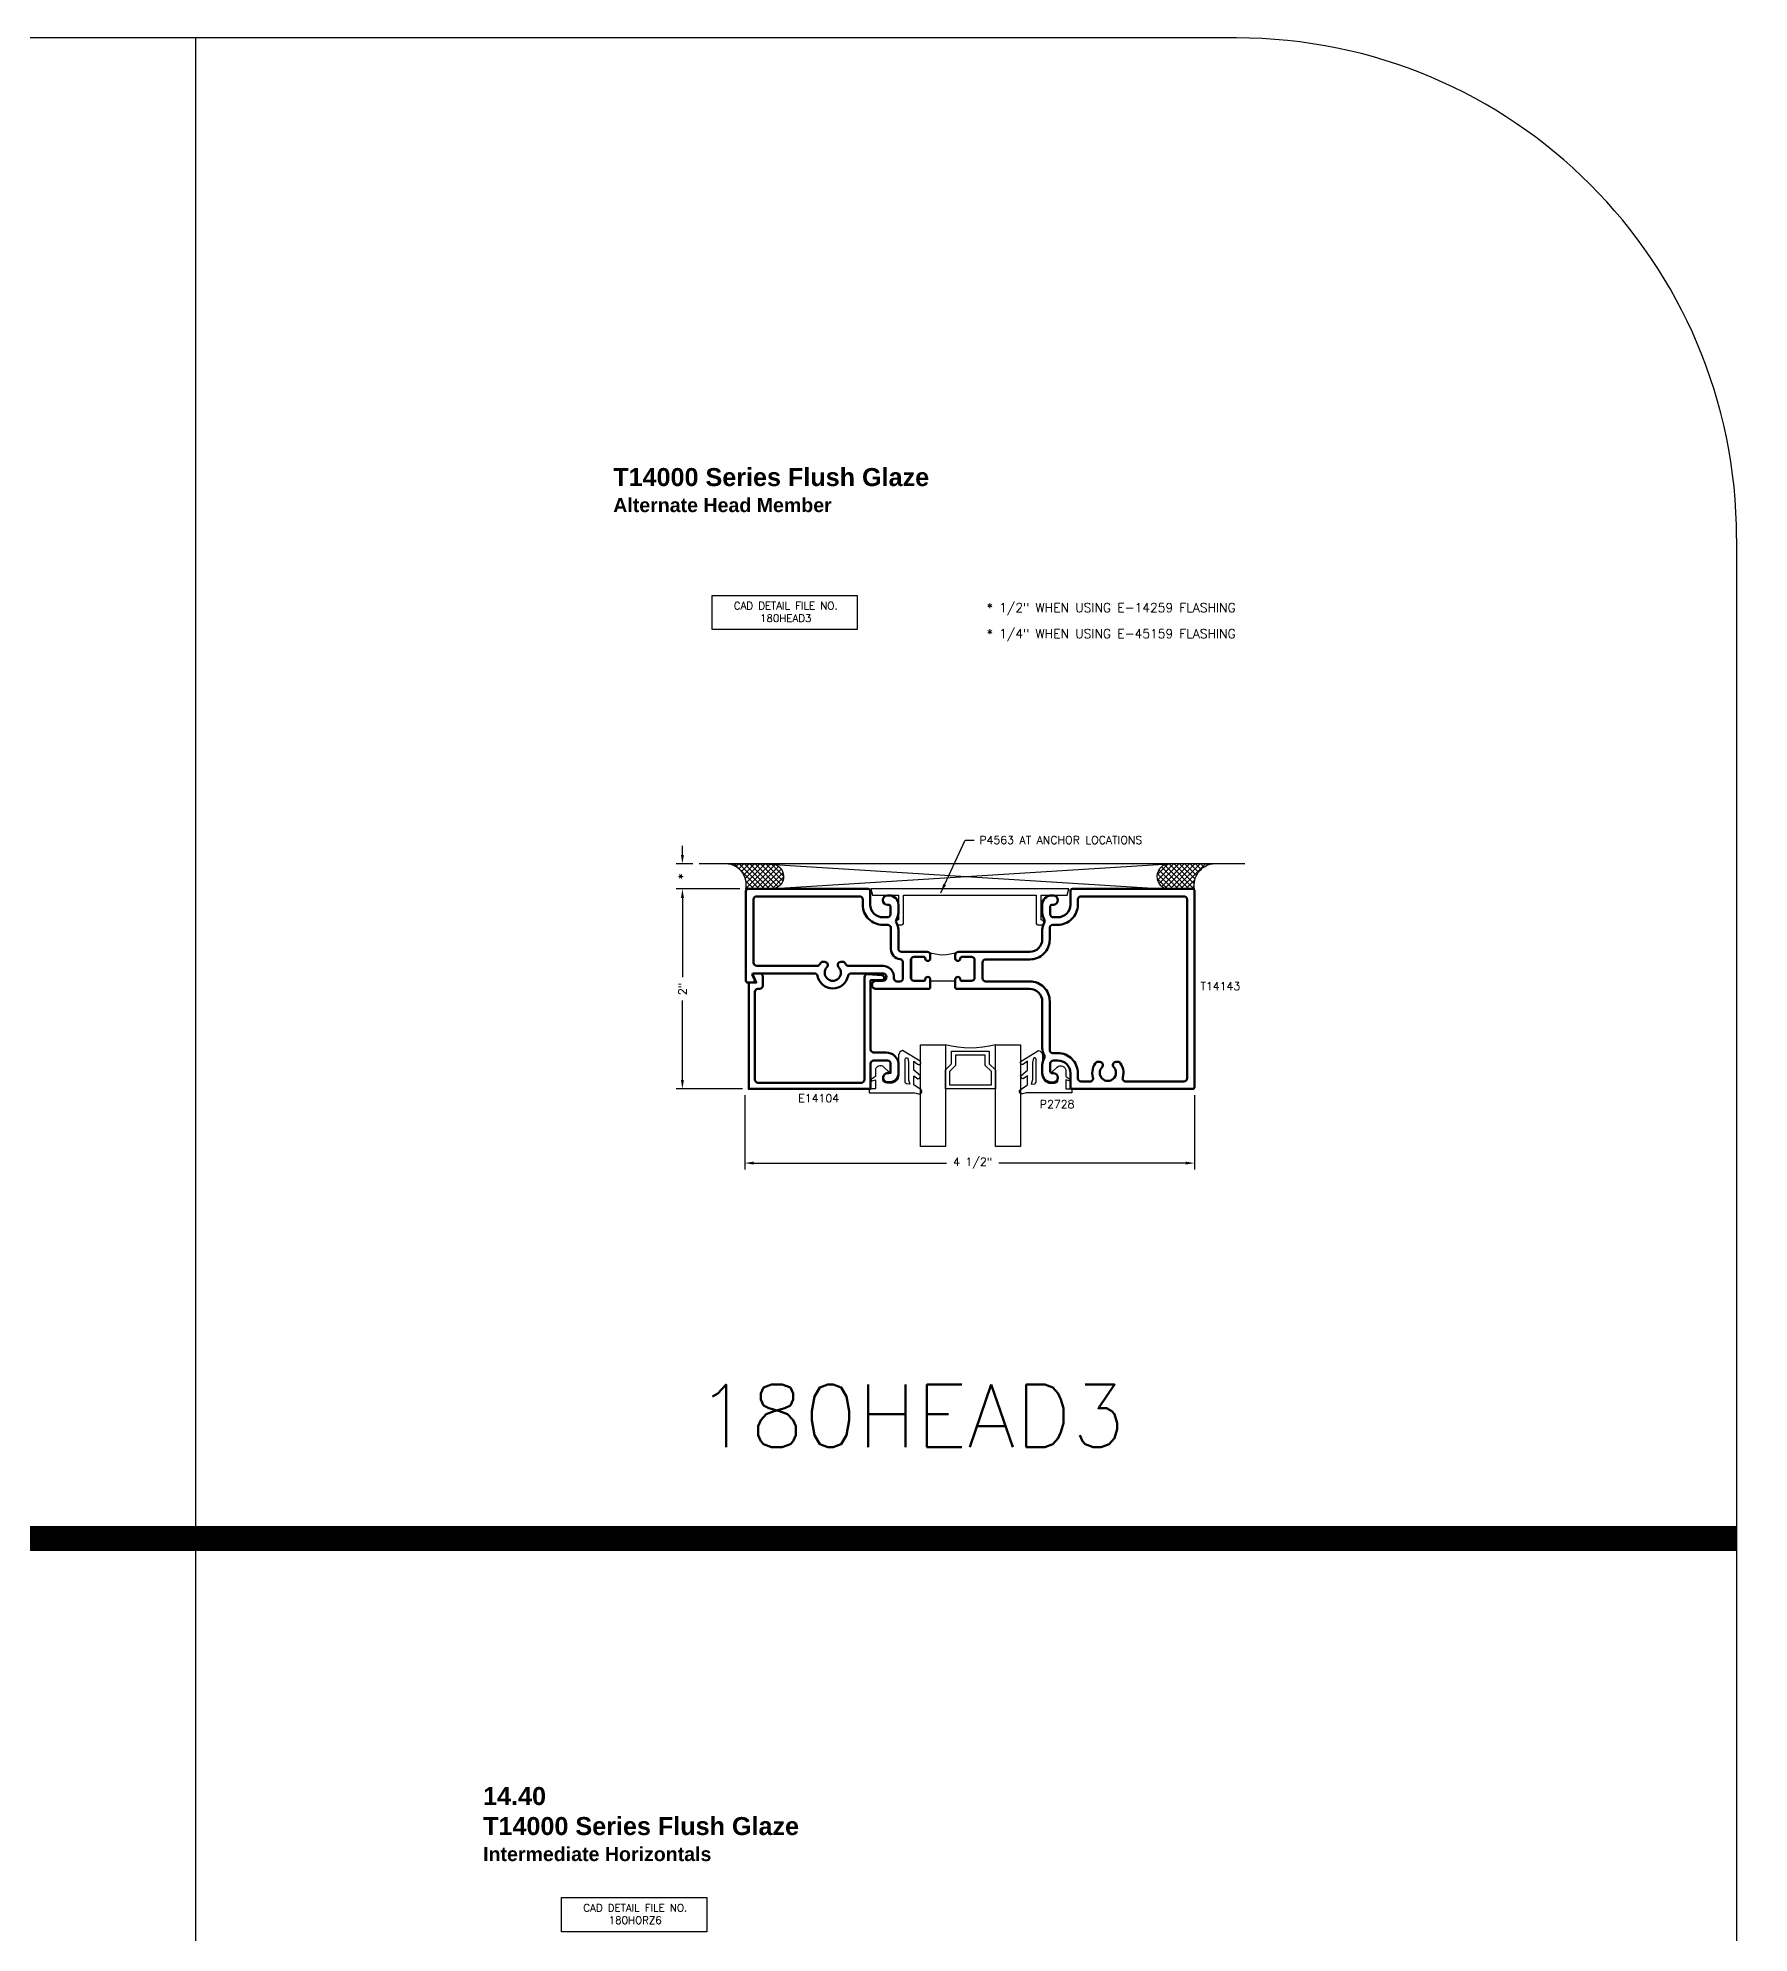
# Model space of a CAD drawing. Extents: x 0 to 139, y -15 to 75.
# Drawn here: x 121.93 to 139.03, y 55.94 to 74.88 of the extents above; entities that cross this region are included whole.
import ezdxf

# ---------------------------------------------------------------- set-up
doc = ezdxf.new("R2010")
doc.units = 0
doc.header["$MEASUREMENT"] = 0
doc.header["$PDMODE"] = 3
doc.layers.get('DEFPOINTS').update_dxf_attribs({"linetype": 'CONTINUOUS'})
for name, color, linetype in [('R-ANNO-DIMS', 3, 'CONTINUOUS'), ('R-ANNO-TEXT', 6, 'CONTINUOUS'), ('R-Det1', 4, 'CONTINUOUS'), ('R-Det2', 2, 'CONTINUOUS'), ('R-DET3', 5, 'CONTINUOUS'), ('R-OTLN', 1, 'CONTINUOUS'), ('R-PAT1', 5, 'CONTINUOUS'), ('TITLE', 7, 'CONTINUOUS')]:
    doc.layers.add(name, color=color, linetype=linetype)
doc.styles.get("Standard").update_dxf_attribs({"font": 'simplex'})
doc.dimstyles.new('1X', dxfattribs={"dimtxt": 0.08, "dimasz": 0.09, "dimexe": 0.0625, "dimexo": 0.0625, "dimgap": 0.062, "dimtad": 0, "dimdec": 5, "dimzin": 4, "dimdsep": 46, "dimlunit": 5, "dimtxsty": 'Standard', "dimcen": 0, "dimclrd": 256, "dimclre": 256, "dimclrt": 256, "dimadec": 0, "dimazin": 1, "dimtfac": 1, "dimtdec": 5, "dimtofl": 0, "dimtmove": 0, "dimatfit": 3, "dimfxl": 0, "dimfrac": 2, "dimtolj": 1, "dimtzin": 4, "dimarcsym": 0})
pattern_1 = [(45, (126.94574, 60.288745), (-0.0265165, 0.0265165), []), (135, (126.94574, 60.288745), (-0.0265165, -0.0265165), [])]

# ---------------------------------------------------------------- blocks, each defined once
blk = doc.blocks.new('*D13')
at = {"layer": 'DEFPOINTS', "color": 0}
for p in [(128.992, 64.374), (133.489, 64.373), (133.489, 63.632)]:
    blk.add_point(p, dxfattribs=at)
at = {"layer": 'R-ANNO-DIMS', "lineweight": -2}
for p, q in [((128.992, 64.311), (128.992, 63.569)), ((133.489, 64.311), (133.489, 63.569)), ((129.082, 63.632), (131.009, 63.632)), ((133.399, 63.632), (131.533, 63.632))]:
    blk.add_line(p, q, dxfattribs=at)
at = {"layer": 'R-ANNO-DIMS'}
for points in [[(129.082, 63.647), (129.082, 63.617), (128.992, 63.632)], [(133.399, 63.647), (133.399, 63.617), (133.489, 63.632)]]:
    blk.add_solid(points, dxfattribs=at)
at = {"layer": 'R-ANNO-DIMS', "insert": (131.271, 63.632), "char_height": 0.08, "attachment_point": 5}
blk.add_mtext('\\A1;4 1/2"', dxfattribs=at)
blk = doc.blocks.new('*D14')
at = {"layer": 'DEFPOINTS', "color": 0}
for p in [(128.369, 66.373), (129.004, 66.373), (129.033, 64.374)]:
    blk.add_point(p, dxfattribs=at)
at = {"layer": 'R-ANNO-DIMS', "lineweight": -2}
for p, q in [((128.942, 66.373), (128.306, 66.373)), ((128.369, 66.283), (128.369, 65.489)), ((128.369, 64.464), (128.369, 65.258)), ((128.97, 64.374), (128.306, 64.374))]:
    blk.add_line(p, q, dxfattribs=at)
at = {"layer": 'R-ANNO-DIMS'}
for points in [[(128.354, 66.283), (128.384, 66.283), (128.369, 66.373)], [(128.354, 64.464), (128.384, 64.464), (128.369, 64.374)]]:
    blk.add_solid(points, dxfattribs=at)
at = {"layer": 'R-ANNO-DIMS', "insert": (128.369, 65.373), "char_height": 0.08, "attachment_point": 5, "rotation": 90}
blk.add_mtext('\\A1;2"', dxfattribs=at)
blk = doc.blocks.new('*D15')
at = {"layer": 'DEFPOINTS', "color": 0}
for p in [(128.535, 66.623), (128.369, 66.373), (129.004, 66.373)]:
    blk.add_point(p, dxfattribs=at)
at = {"layer": 'R-ANNO-DIMS', "lineweight": -2}
for p, q in [((128.369, 66.713), (128.369, 66.803)), ((128.473, 66.623), (128.306, 66.623)), ((128.942, 66.373), (128.306, 66.373)), ((128.369, 66.283), (128.369, 66.193))]:
    blk.add_line(p, q, dxfattribs=at)
at = {"layer": 'R-ANNO-DIMS'}
for points in [[(128.354, 66.713), (128.384, 66.713), (128.369, 66.623)], [(128.354, 66.283), (128.384, 66.283), (128.369, 66.373)]]:
    blk.add_solid(points, dxfattribs=at)
at = {"layer": 'R-ANNO-DIMS', "insert": (128.369, 66.498), "char_height": 0.08, "attachment_point": 5, "rotation": 90}
blk.add_mtext('\\A1;*', dxfattribs=at)
blk = doc.blocks.new('P2728 gasket')
at = {"layer": 'R-Det2'}
blk.add_lwpolyline([(86.461, 33.362), (86.567, 33.537, 0.301952), (86.52, 33.577), (86.32, 33.577, -0.414214), (86.24, 33.657), (86.24, 33.695, -0.388879), (86.276, 33.735), (86.292, 33.736, -0.440011), (86.336, 33.696), (86.336, 33.682, 0.668179), (86.353, 33.675), (86.401, 33.724, 0.668179), (86.366, 33.809), (86.307, 33.809), (86.279, 33.849, 0.836323), (86.264, 33.842), (86.273, 33.809), (86.189, 33.809, -0.414214), (86.183, 33.815), (86.183, 33.865, 0.414214), (86.177, 33.871), (86.149, 33.871, 0.414214), (86.143, 33.865), (86.143, 33.427, -0.083245), (86.135, 33.378), (86.135, 33.378)], format="xyb", dxfattribs=at)
for points in [[(86.174, 33.352), (86.223, 33.426), (86.314, 33.426), (86.283, 33.384)], [(86.313, 33.359), (86.371, 33.426), (86.462, 33.426), (86.431, 33.388)]]:
    blk.add_lwpolyline(points, dxfattribs=at)
at = {"layer": 'R-Det2', "lineweight": 25}
blk.add_lwpolyline([(86.235, 33.499, -0.372312), (86.249, 33.512), (86.48, 33.512, -0.668179), (86.49, 33.486), (86.448, 33.478), (86.274, 33.478), (86.23, 33.465)], format="xyb", close=True, dxfattribs=at)
at = {"layer": 'R-Det2', "ltscale": 0.1}
for centre, radius, start, end in [((86.157, 33.369), 0.0237, 157.7655, 314.5007), ((86.313, 33.388), 0.0297, 188.4603, 270), ((86.446, 33.375), 0.0199, 139.7022, 319.7022)]:
    blk.add_arc(centre, radius, start, end, dxfattribs=at)

msp = doc.modelspace()

# ---------------------------------------------------------------- hatches: boundary and pattern name
at = {"layer": 'R-PAT1'}
h = msp.add_hatch(dxfattribs=at)
h.set_pattern_fill('ANSI37', color=256, scale=0.3, style=0)
h.set_pattern_definition(pattern_1)
edge = h.paths.add_edge_path()
edge.add_line((128.8261458, 66.6229604), (129.2547891, 66.6229604))
edge.add_arc((129.2547891, 66.4971847), 0.1257757, -87.46272372, 89.9999926, ccw=False)
edge.add_line((129.2603571, 66.3715323), (129.0041667, 66.3730973))
edge.add_arc((128.7936689, 66.4114723), 0.2139673, 349.66809908, 441.2696477)
h = msp.add_hatch(dxfattribs=at)
h.set_pattern_fill('ANSI37', color=256, scale=0.3, style=0)
h.set_pattern_definition(pattern_1)
edge = h.paths.add_edge_path()
edge.add_line((133.6671877, 66.6229604), (133.2385443, 66.6229604))
edge.add_arc((133.2385443, 66.4971847), 0.1257757, 90.0000074, 267.46272372)
edge.add_line((133.2329763, 66.3715323), (133.4891667, 66.3730973))
edge.add_arc((133.6996646, 66.4114723), 0.2139673, 98.7303523, 190.33190092, ccw=False)

# ---------------------------------------------------------------- linework, layer by layer
at = {"layer": 'R-ANNO-TEXT'}
for points in [[(128.6649026, 69.3063714), (130.1163826, 69.3063714), (130.1163826, 68.9643086), (128.6649026, 68.9643086)], [(127.1607135, 56.2916702), (128.6121935, 56.2916702), (128.6121935, 55.9496073), (127.1607135, 55.9496073)]]:
    msp.add_lwpolyline(points, close=True, dxfattribs=at)
at = {"layer": 'R-Det1', "color": 5}
msp.add_line((133.9913572, 66.6229604), (128.5353572, 66.6229604), dxfattribs=at)
at = {"layer": 'R-Det1'}
msp.add_lwpolyline([(132.2321677, 66.3730973), (131.9061677, 66.3730973), (130.5781677, 66.3730973), (130.2521677, 66.3730973), (130.2687677, 66.3110973), (130.5281677, 66.3110973), (130.5281677, 66.0620973, 1), (130.5281677, 66.0120973), (130.5631677, 66.0120973, 0.4133333333), (130.5781677, 66.0270973), (130.5781677, 66.3110973), (131.9061677, 66.3110973), (131.9061677, 66.0270973, 0.4133333333), (131.9211677, 66.0120973), (131.9561677, 66.0120973, 1), (131.9561677, 66.0620973), (131.9561677, 66.3110973), (132.2155677, 66.3110973), (132.2321677, 66.3730973)], format="xyb", close=True, dxfattribs=at)
at = {"layer": 'R-Det1', "lineweight": 50}
msp.add_lwpolyline([(130.40561, 64.7375963, -0.4144), (130.53061, 64.6125963), (130.53061, 64.5325963, -0.4139789032), (130.43761, 64.4395963), (130.42111, 64.4395963, -1), (130.42111, 64.5325963), (130.45061, 64.5325963), (130.45061, 64.6265963, 0.4129032258), (130.41961, 64.6575963), (130.28061, 64.6575963, 0.4129032258), (130.24961, 64.6265963), (130.24961, 64.3735963), (129.03251, 64.3735963), (129.03251, 65.4355963), (129.10751, 65.4355963), (129.07491, 65.5059963, -0.5484584395), (129.08951, 65.5285963), (129.14251, 65.5285963, -0.4133333333), (129.17251, 65.4985963), (129.17251, 65.4355963), (129.17251, 65.4045963, -0.4129032258), (129.14151, 65.3735963), (129.12251, 65.3735963, 0.4133333333), (129.09251, 65.3435963), (129.09251, 64.4665963, 0.4129032258), (129.12351, 64.4355963), (130.15861, 64.4355963, 0.4129032258), (130.18961, 64.4665963), (130.18961, 65.4897963, -0.4379270187), (130.22311, 65.5206963), (130.36341, 65.5094963, -0.963981017), (130.36151, 65.4595963), (130.24961, 65.4595963), (130.24961, 64.7685963, 0.4129032258), (130.28061, 64.7375963), (130.40561, 64.7375963)], format="xyb", close=True, dxfattribs=at)
at = {"layer": 'R-Det2'}
msp.add_lwpolyline([(131.4973677, 64.8131074), (131.7473677, 64.8131073), (131.7473677, 63.7990236), (131.4973677, 63.7990236), (131.4973677, 64.3751073), (130.9973677, 64.3751073), (130.9973677, 63.7990236), (130.7473677, 63.7990236), (130.7473677, 64.8131073), (130.9973677, 64.8131073), (130.9973677, 64.3751073), (130.9973677, 64.5631073), (131.0593677, 64.6251073), (131.0593677, 64.7501073), (131.4353677, 64.7501073), (131.4353677, 64.6251073), (131.4973677, 64.5631073), (131.4973677, 64.3751073), (131.4973677, 64.8131073, -0.1233101835), (130.9973677, 64.8131073, 0.8755579354)], format="xyb", dxfattribs=at)
msp.add_lwpolyline([(131.4573677, 64.4151073), (131.4573677, 64.5465387), (131.3953677, 64.6085387), (131.3953677, 64.7101073), (131.0993677, 64.7101073), (131.0993677, 64.6085387), (131.0373677, 64.5465387), (131.0373677, 64.4151073), (131.4573677, 64.4151073)], dxfattribs=at)
at = {"layer": 'R-DET3'}
for p, q in [((129.2311976, 66.6197098), (133.2311976, 66.3697098)), ((133.2311976, 66.6197098), (129.2311976, 66.3697098))]:
    msp.add_line(p, q, dxfattribs=at)
at = {"layer": 'R-OTLN', "lineweight": 50}
for points in [[(130.8466707, 65.4680973), (130.8466707, 65.3830973), (130.8366707, 65.3730973), (130.3035507, 65.3730973, -0.4142135624), (130.2635507, 65.4130973, -0.4142135624), (130.3035507, 65.4530973), (130.3715507, 65.4530973, 0.4142135624), (130.4085507, 65.4900973), (130.4085507, 65.4915963, 0.4142135624), (130.3715507, 65.5285963), (130.0555539, 65.5285963, 0.3577911887), (130.0251499, 65.5036456, -0.8206356711), (129.7191715, 65.5036456, 0.3577911887), (129.6887675, 65.5285963), (129.0810017, 65.5285963, 0.5773640241), (129.0680107, 65.5060963), (129.0971667, 65.4555973), (129.0771667, 65.4355963), (129.0241667, 65.4355963, -0.4142135624), (129.0041667, 65.4555963), (129.0041667, 66.3530973, -0.4142135624), (129.0241667, 66.3730973), (130.2271667, 66.3730973, -0.4142135624), (130.2471667, 66.3530973), (130.2471667, 66.2140973, 0.4142135624), (130.3721667, 66.0890973), (130.4171677, 66.0890973, 0.4142135624), (130.4481677, 66.1200973), (130.4481677, 66.1990973, 0.4142135624), (130.4331677, 66.2140973), (130.4186667, 66.2140973, -1), (130.4186667, 66.3070973), (130.4351677, 66.3070973, -0.4142135624), (130.5281677, 66.2140973), (130.5281677, 66.1337035, -0.1433240595), (130.5084445, 66.0663107, 0.2926598756), (130.5084445, 66.0328838, -0.1433240595), (130.5281677, 65.9654911), (130.5281677, 65.7740973, 0.4142135624), (130.5591677, 65.7430973), (130.8156707, 65.7430973, -0.4142135624), (130.8466707, 65.7120973), (130.8466707, 65.6780973, -0.4142135624), (130.8216707, 65.6530973, -0.4142135624), (130.7966707, 65.6780973, 0.4142135624), (130.7816707, 65.6930973), (130.6846707, 65.6930973, 0.4142135624), (130.6536707, 65.6620973), (130.6536707, 65.4840973, 0.4142135624), (130.6846707, 65.4530973), (130.7816707, 65.4530973, 0.4142135624), (130.7966707, 65.4680973, -0.4142135624), (130.8216707, 65.4930973, -0.4142135624), (130.8466707, 65.4680973)], [(131.0966707, 65.4680973, -0.4142135624), (131.1216707, 65.4930973, -0.4142135624), (131.1466707, 65.4680973, 0.4142135624), (131.1616707, 65.4530973), (131.2586707, 65.4530973, 0.4142135624), (131.2896707, 65.4840973), (131.2896707, 65.6620973, 0.4142135624), (131.2586707, 65.6930973), (131.1616707, 65.6930973, 0.4142135624), (131.1466707, 65.6780973, -0.4142135624), (131.1216707, 65.6530973, -0.4142135624), (131.0966707, 65.6780973), (131.0966707, 65.7120973, -0.4142135624), (131.1276707, 65.7430973), (131.8411657, 65.7430973, 0.4142135624), (131.9661657, 65.8680973), (131.9661657, 65.9654911, -0.1433240595), (131.9858889, 66.0328838, 0.2926598756), (131.9858889, 66.0663107, -0.1433240595), (131.9661657, 66.1337035), (131.9661657, 66.2140974, -0.4142132454), (132.0591667, 66.3070983), (132.0816667, 66.3070973, -0.8637118889), (132.0816667, 66.2140973), (132.0611651, 66.2140965, 0.4142026818), (132.0461657, 66.1990965), (132.0461657, 66.1200973, 0.4142135624), (132.0771657, 66.0890973), (132.1221667, 66.0890973, 0.4142135624), (132.2471667, 66.2140973), (132.2471667, 66.3530973, -0.4142135624), (132.2671667, 66.3730973), (133.4691667, 66.3730973, -0.4142135624), (133.4891667, 66.3530973), (133.4891667, 64.3930973, -0.4142135624), (133.4691667, 64.3730973), (132.2671667, 64.3730973, -0.4142135624), (132.2471667, 64.3930973), (132.2471667, 64.5320973, 0.4142135624), (132.1221667, 64.6570973), (132.0771657, 64.6570973, 0.4142135624), (132.0461657, 64.6260973), (132.0461657, 64.5470983, 0.4142135624), (132.0611657, 64.5320983), (132.0756667, 64.5320983, -1), (132.0756667, 64.4390983), (132.0591667, 64.4390973, -0.4142198612), (131.9661657, 64.5320983), (131.9661657, 64.6124911, -0.1433240595), (131.9858889, 64.6798838, 0.2926598756), (131.9858889, 64.7133107, -0.1433240595), (131.9661657, 64.7807035), (131.9661657, 65.2480973, 0.4142135624), (131.8411657, 65.3730973), (131.1066707, 65.3730973), (131.0966707, 65.3830973)], [(129.9305605, 65.5901969, -0.6757771741), (129.9531607, 65.6430973), (129.9837342, 65.6430973, -0.0516171452), (130.0036971, 65.6179329, 0.2562196458), (130.0298378, 65.6035963), (130.3775507, 65.6035963), (130.3715507, 65.6035963, -0.4400853749), (130.4831221, 65.4818068, 0.4400853749), (130.5140034, 65.4480973), (130.5427707, 65.4480973, 0.4142135624), (130.5737707, 65.4790973), (130.5737707, 65.638082, 0.3794949899), (130.546481, 65.6688592, -0.3794949899), (130.4531677, 65.7740973), (130.4531677, 65.9830973, 0.4142135624), (130.4221677, 66.0140973), (130.3721667, 66.0140973, -0.4142135624), (130.1721667, 66.2140973), (130.1721667, 66.2670973, 0.4142135624), (130.1411667, 66.2980973), (129.1101667, 66.2980973, 0.4142135624), (129.0791667, 66.2670973), (129.0791667, 65.6345963, 0.4142135624), (129.1101667, 65.6035963), (129.7144837, 65.6035963, 0.2562196458), (129.7406243, 65.6179329, -0.0516171452), (129.7605872, 65.6430973), (129.7911607, 65.6430973, -0.6757771741), (129.8137609, 65.5901969, 2.3476027329)], [(132.3221667, 66.2140973, -0.4142135624), (132.1221667, 66.0140973), (132.0721657, 66.0140973, 0.4142135624), (132.0411657, 65.9830973), (132.0411657, 65.8680973, -0.4142135624), (131.8411657, 65.6680973), (131.4007707, 65.6680973, 0.4142135624), (131.3697707, 65.6370973), (131.3697707, 65.4790973, 0.4142135624), (131.4007707, 65.4480973), (131.8411657, 65.4480973, -0.4142135624), (132.0411657, 65.2480973), (132.0411657, 64.7630973, 0.4142135624), (132.0721657, 64.7320973), (132.1221667, 64.7320973, -0.4142135624), (132.3221667, 64.5320973), (132.3221667, 64.4790973, 0.4142135624), (132.3531667, 64.4480973), (132.4434379, 64.4480973, 0.5046141751), (132.4730667, 64.4882149, -0.2746427098), (132.5105647, 64.6430973), (132.5417926, 64.6430973, -0.6627717165), (132.564039, 64.590508, 2.3639448585), (132.6802944, 64.590508, -0.6627717165), (132.7025408, 64.6430973), (132.7337687, 64.6430973, -0.2746427098), (132.7712667, 64.4882149, 0.5046141751), (132.8008955, 64.4480973), (133.3831667, 64.4480973, 0.4142135624), (133.4141667, 64.4790973), (133.4141667, 66.2670973, 0.4142135624), (133.3831667, 66.2980973), (132.3531667, 66.2980973, 0.4142135624), (132.3221667, 66.2670973)]]:
    msp.add_lwpolyline(points, format="xyb", close=True, dxfattribs=at)
at = {"layer": 'R-PAT1'}
for points in [[(128.8261458, 66.6229604), (129.2547891, 66.6229604, -0.9780995873), (129.2603571, 66.3715323), (129.0041667, 66.3730973, 0.4224245011), (128.8261458, 66.6229604, 1.1845073301)], [(133.6671877, 66.6229604), (133.2385443, 66.6229604, 0.9780995873), (133.2329763, 66.3715323), (133.4891667, 66.3730973, -0.4224245011), (133.6671877, 66.6229604, -1.1845073301)]]:
    msp.add_lwpolyline(points, format="xyb", dxfattribs=at)
msp.add_lwpolyline([(131.2846707, 65.4680973), (131.2846707, 65.6780973, 0.4142135624), (131.2696707, 65.6930973), (131.1616707, 65.6930973, 0.4142135624), (131.1466707, 65.6780973, -0.4142135624), (131.1216707, 65.6530973, -0.4142135624), (131.0966707, 65.6780973), (131.0966707, 65.7120973, -0.3026074371), (131.11573, 65.7407053, -0.2003205128), (130.8276114, 65.7407053, -0.3026074371), (130.8466707, 65.7120973), (130.8466707, 65.6780973, -0.4142135624), (130.8216707, 65.6530973, -0.4142135624), (130.7966707, 65.6780973, 0.4142135624), (130.7816707, 65.6930973), (130.6736707, 65.6930973, 0.4142135624), (130.6586707, 65.6780973), (130.6586707, 65.4680973, 0.4142135624), (130.6736707, 65.4530973), (130.7816707, 65.4530973, 0.4142135624), (130.7966707, 65.4680973, -0.4142135624), (130.8216707, 65.4930973, -0.4142135624), (130.8466707, 65.4680973), (130.8466707, 65.4530973), (131.0966707, 65.4530973), (131.0966707, 65.4680973, -0.4142135624), (131.1216707, 65.4930973, -0.4142135624), (131.1466707, 65.4680973, 0.4142135624), (131.1616707, 65.4530973), (131.2696707, 65.4530973, 0.4142135624)], format="xyb", close=True, dxfattribs=at)
at = {"layer": 'TITLE'}
for p, q in [((133.9080005, 74.8789502), (5.25, 74.8789502)), ((123.501556, 74.8789502), (123.501556, -0.1210498)), ((138.9080005, 69.8789502), (138.9080005, -0.1210498))]:
    msp.add_line(p, q, dxfattribs=at)
at = {"layer": 'TITLE', "const_width": 0.25}
msp.add_lwpolyline([(0.25, 59.8789502), (138.9080005, 59.8789502)], dxfattribs=at)
at = {"layer": 'TITLE'}
msp.add_arc((133.9080005, 69.8789502), 5, 0, 90, dxfattribs=at)

# ---------------------------------------------------------------- block references
at = {"layer": 'R-Det2', "rotation": 89.99999999999999}
msp.add_blockref('P2728 gasket', (164.1072755, -21.8097568), dxfattribs=at)
at = {"layer": 'R-Det2', "xscale": -1, "rotation": 270}
msp.add_blockref('P2728 gasket', (98.3919445, -21.8097568), dxfattribs=at)

# ---------------------------------------------------------------- texts
at = {"layer": 'R-ANNO-TEXT', "color": 6}
for s, p in [('* 1/2" WHEN USING E-14259 FLASHING', (131.4121711, 69.1394633)), ('* 1/4" WHEN USING E-45159 FLASHING', (131.4121711, 68.8789007))]:
    msp.add_text(s, height=0.09, dxfattribs=at).set_placement(p)
at = {"layer": 'R-ANNO-TEXT', "char_height": 0.075, "width": 1.875, "attachment_point": 2}
for s, insert in [('CAD DETAIL FILE NO.\\P180HEAD3', (129.4015849, 69.2407887)), ('CAD DETAIL FILE NO.\\P180HORZ6', (127.8973958, 56.2260874))]:
    msp.add_mtext(s, dxfattribs=dict(at, insert=insert))
at = {"layer": 'R-ANNO-TEXT', "char_height": 0.08}
for s, insert, attachment_point in [('P4563 AT ANCHOR LOCATIONS', (131.3375123, 66.8611782), 4), ('\\A1;T14143', (133.5477451, 65.400656), 4), ('E14104', (129.5272043, 64.2794504), 4), ('\\A1;P2728', (132.2880321, 64.2212179), 6)]:
    msp.add_mtext(s, dxfattribs=dict(at, insert=insert, attachment_point=attachment_point))
at = {"layer": 'TITLE'}
msp.add_text('180HEAD3', height=0.625, dxfattribs=at).set_placement((128.5102294, 60.7938209))
at = {"layer": 'TITLE', "char_height": 0.18, "width": 7.44, "attachment_point": 1}
for s, insert in [('{\\fArial|b1|i0|c0|p34;\\PT14000 Series Flush Glaze\\P\\H0.7778x;Alternate Head Member}', (127.6770114, 70.8792499, 6.2106922)), ('{\\fArial|b1|i0|c0|p34;14.40\\PT14000 Series Flush Glaze\\P\\H0.7778x;Intermediate Horizontals}', (126.3763221, 57.3953329, 6.2106922))]:
    msp.add_mtext(s, dxfattribs=dict(at, insert=insert))

# ---------------------------------------------------------------- dimensions: what is measured, and where the dimension line sits
at = {"layer": 'R-ANNO-DIMS'}
dim = msp.add_linear_dim(base=(128.3688958, 66.3730973), p1=(128.5353572, 66.6229604), p2=(129.0041667, 66.3730973), angle=90, text='*', dimstyle='1X', override={"dimpost": '"'}, dxfattribs=at)
dim.commit()
dim.dimension.update_dxf_attribs({"geometry": '*D15', "text_midpoint": (128.3688958, 66.4980288), "dimtype": 160})
dim = msp.add_linear_dim(base=(128.3688958, 66.3730973), p1=(129.03251, 64.3735963), p2=(129.0041667, 66.3730973), angle=90, dimstyle='1X', override={"dimpost": '"'}, dxfattribs=at)
dim.commit()
dim.dimension.update_dxf_attribs({"geometry": '*D14', "text_midpoint": (128.3688958, 65.3733468)})
dim = msp.add_linear_dim(base=(133.4891667, 63.631574), p1=(128.9916331, 64.3735963), p2=(133.4891667, 64.3730973), dimstyle='1X', override={"dimpost": '"'}, dxfattribs=at)
dim.commit()
dim.dimension.update_dxf_attribs({"geometry": '*D13', "text_midpoint": (131.2707712, 63.631574), "dimtype": 160})

# ---------------------------------------------------------------- leaders
at = {"layer": 'R-ANNO-TEXT'}
msp.add_leader([(130.9522687, 66.3340748), (131.1946907, 66.8607302), (131.2846907, 66.8607302)], dimstyle='1X', dxfattribs=at)

doc.saveas('drawing.dxf')
